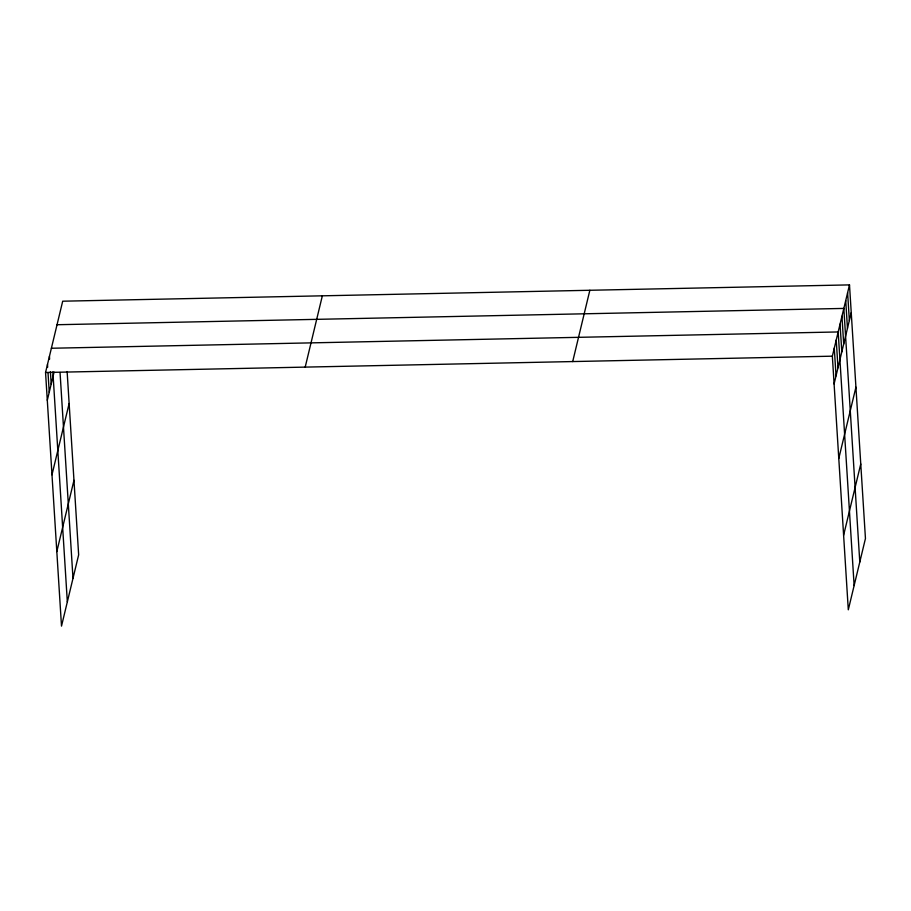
<?xml version="1.0" encoding="UTF-8"?>
<svg xmlns="http://www.w3.org/2000/svg" width="911" height="911" viewBox="0 0 911 911"><rect width="100%" height="100%" fill="white"/><g stroke="black" fill="none" stroke-linecap="round" stroke-linejoin="round"><path stroke-width="1.37" d="M67.129 371.574L78.653 554.822L61.504 626.108L45.55 372.497L62.7 301.199L849.496 284.892L865.45 538.503L848.3 609.801L832.347 356.178L849.496 284.892M47.304 400.282L54.068 372.121M51.984 474.802L69.134 403.505M56.812 551.588L73.973 480.291M305.196 367.11L322.346 295.813M572.7 361.565L589.85 290.267M834.089 383.964L851.238 312.667M838.78 458.495L855.93 387.198M843.609 535.269L860.758 463.984M57.04 324.726L843.837 308.419L859.79 562.03M51.38 348.253L838.177 331.946L854.131 585.557M45.55 372.497L832.347 356.178M847.606 292.727L849.359 320.513M845.715 300.573L847.469 328.359M841.946 316.254L843.7 344.039M840.056 324.1L841.81 351.885M836.23 340.019L837.983 367.805M834.282 348.104L836.036 375.89M60.046 372.474L72.994 578.348M52.872 371.87L67.334 601.875M49.433 356.338L49.615 359.116M50.401 371.62L51.187 384.112M47.497 364.411L47.668 367.19M48.021 372.747L49.24 392.197"/></g></svg>
